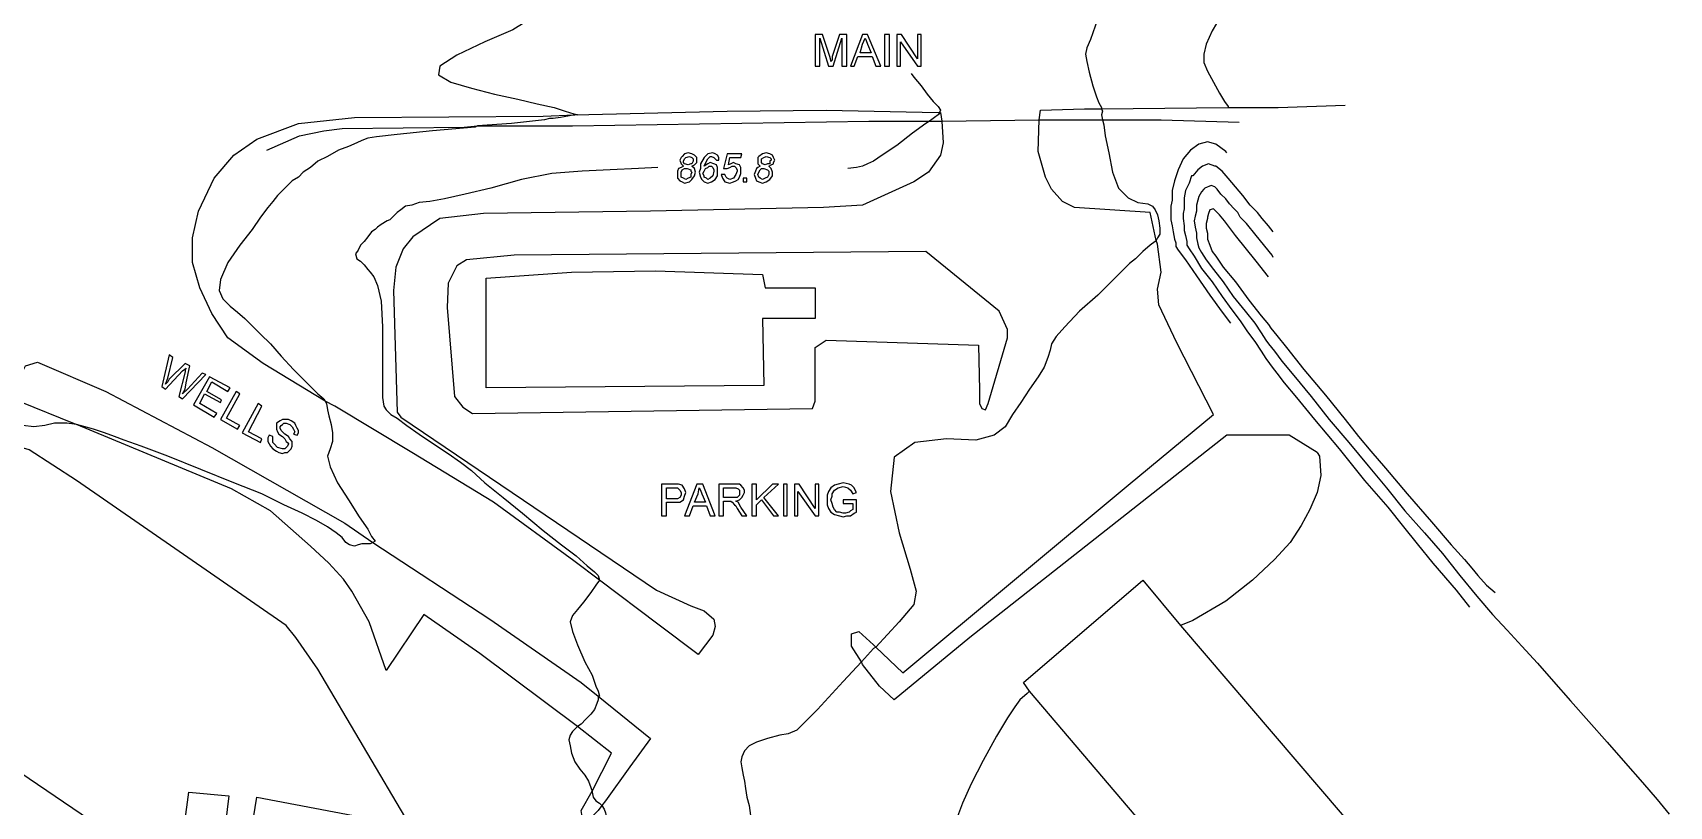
# Model space of a CAD drawing. Header units: feet. Extents: x -3749 to 15459, y 505 to 24761.
# Drawn here: x 9983 to 15355, y 13895 to 16435 of the extents above; entities that cross this region are included whole.
import ezdxf

# ---------------------------------------------------------------- set-up
doc = ezdxf.new("R2010")
doc.units = ezdxf.units.FT
for name, color, linetype in [('Buildings', 2, 'CONTINUOUS'), ('Streets', 4, 'CONTINUOUS'), ('Topo Lines', 6, 'CONTINUOUS')]:
    doc.layers.add(name, color=color, linetype=linetype)

msp = doc.modelspace()

# ---------------------------------------------------------------- linework, layer by layer
at = {"layer": 'Buildings'}
for points in [[(12551.2, 16324.9), (12567.2, 16324.9), (12567.2, 16416.9), (12595.2, 16324.9), (12611.2, 16324.9), (12639.2, 16416.9), (12639.2, 16324.9), (12655.2, 16324.9), (12655.2, 16428.9), (12631.2, 16428.9), (12607.2, 16356.9), (12607.2, 16344.9), (12603.2, 16340.9), (12603.2, 16344.9), (12599.2, 16356.9), (12575.2, 16428.9), (12551.2, 16428.9), (12551.2, 16324.9)], [(12667.2, 16324.9), (12679.2, 16324.9), (12691.2, 16356.9), (12739.2, 16356.9), (12751.2, 16324.9), (12767.2, 16324.9), (12723.2, 16428.9), (12707.2, 16428.9), (12667.2, 16324.9)], [(12699.2, 16368.9), (12707.2, 16396.9), (12715.2, 16416.9), (12719.2, 16408.9), (12723.2, 16396.9), (12735.2, 16368.9), (12699.2, 16368.9)], [(12779.2, 16324.9), (12795.2, 16324.9), (12795.2, 16428.9), (12779.2, 16428.9), (12779.2, 16324.9)], [(12819.2, 16324.9), (12831.2, 16324.9), (12831.2, 16404.9), (12887.2, 16324.9), (12899.2, 16324.9), (12899.2, 16428.9), (12887.2, 16428.9), (12887.2, 16348.9), (12835.2, 16428.9), (12819.2, 16428.9), (12819.2, 16324.9)], [(12119.2, 15996.9), (12111.2, 15992.9), (12103.2, 15988.9), (12099.2, 15980.9), (12099.2, 15968.9), (12099.2, 15956.9), (12107.2, 15948.9), (12115.2, 15944.9), (12123.2, 15940.9), (12139.2, 15944.9), (12147.2, 15952.9), (12155.2, 15964.9), (12159.2, 15976.9), (12155.2, 15988.9), (12147.2, 15996.9), (12155.2, 16000.9), (12159.2, 16004.9), (12163.2, 16008.9), (12163.2, 16016.9), (12163.2, 16024.9), (12155.2, 16032.9), (12147.2, 16036.9), (12135.2, 16040.9), (12123.2, 16036.9), (12115.2, 16028.9), (12111.2, 16024.9), (12107.2, 16016.9), (12111.2, 16004.9), (12119.2, 15996.9)], [(12119.2, 16012.9), (12123.2, 16020.9), (12127.2, 16024.9), (12139.2, 16028.9), (12147.2, 16024.9), (12151.2, 16020.9), (12151.2, 16016.9), (12151.2, 16012.9), (12147.2, 16004.9), (12143.2, 16004.9), (12135.2, 16000.9), (12123.2, 16004.9), (12119.2, 16008.9), (12119.2, 16012.9)], [(12187.2, 15996.9), (12195.2, 16012.9), (12199.2, 16020.9), (12203.2, 16024.9), (12207.2, 16028.9), (12211.2, 16028.9), (12219.2, 16024.9), (12227.2, 16016.9), (12235.2, 16016.9), (12235.2, 16024.9), (12231.2, 16032.9), (12223.2, 16036.9), (12215.2, 16040.9), (12199.2, 16036.9), (12187.2, 16024.9), (12175.2, 16004.9), (12175.2, 15988.9), (12171.2, 15976.9), (12175.2, 15960.9), (12179.2, 15952.9), (12187.2, 15944.9), (12199.2, 15940.9), (12211.2, 15944.9), (12223.2, 15952.9), (12231.2, 15964.9), (12231.2, 15980.9), (12231.2, 15992.9), (12227.2, 16000.9), (12219.2, 16004.9), (12207.2, 16008.9), (12199.2, 16004.9), (12187.2, 15996.9)], [(12243.2, 15968.9), (12247.2, 15956.9), (12255.2, 15944.9), (12271.2, 15940.9), (12283.2, 15944.9), (12291.2, 15948.9), (12299.2, 15952.9), (12303.2, 15960.9), (12307.2, 15972.9), (12307.2, 15980.9), (12307.2, 15992.9), (12303.2, 16000.9), (12291.2, 16004.9), (12283.2, 16008.9), (12275.2, 16004.9), (12267.2, 16000.9), (12271.2, 16024.9), (12307.2, 16024.9), (12311.2, 16036.9), (12263.2, 16036.9), (12251.2, 15988.9), (12263.2, 15988.9), (12271.2, 15992.9), (12279.2, 15996.9), (12287.2, 15996.9), (12291.2, 15992.9), (12295.2, 15984.9), (12295.2, 15980.9), (12291.2, 15968.9), (12283.2, 15956.9), (12271.2, 15952.9), (12263.2, 15956.9), (12259.2, 15960.9), (12255.2, 15968.9), (12243.2, 15968.9)], [(12371.2, 15996.9), (12363.2, 15992.9), (12359.2, 15988.9), (12355.2, 15980.9), (12351.2, 15968.9), (12355.2, 15956.9), (12359.2, 15948.9), (12367.2, 15944.9), (12379.2, 15940.9), (12391.2, 15944.9), (12403.2, 15952.9), (12411.2, 15964.9), (12411.2, 15976.9), (12407.2, 15988.9), (12399.2, 15996.9), (12407.2, 16000.9), (12415.2, 16004.9), (12415.2, 16008.9), (12419.2, 16016.9), (12415.2, 16024.9), (12411.2, 16032.9), (12403.2, 16036.9), (12391.2, 16040.9), (12379.2, 16036.9), (12367.2, 16028.9), (12363.2, 16024.9), (12363.2, 16016.9), (12363.2, 16004.9), (12371.2, 15996.9)], [(12375.2, 16012.9), (12375.2, 16020.9), (12383.2, 16024.9), (12391.2, 16028.9), (12403.2, 16024.9), (12407.2, 16020.9), (12407.2, 16016.9), (12403.2, 16012.9), (12403.2, 16004.9), (12395.2, 16004.9), (12387.2, 16000.9), (12379.2, 16004.9), (12375.2, 16008.9), (12375.2, 16012.9)], [(12111.2, 15968.9), (12111.2, 15976.9), (12115.2, 15984.9), (12123.2, 15988.9), (12131.2, 15988.9), (12143.2, 15984.9), (12143.2, 15980.9), (12147.2, 15976.9), (12143.2, 15968.9), (12143.2, 15960.9), (12135.2, 15956.9), (12127.2, 15952.9), (12119.2, 15956.9), (12111.2, 15960.9), (12111.2, 15968.9)], [(12183.2, 15972.9), (12187.2, 15980.9), (12191.2, 15988.9), (12199.2, 15992.9), (12203.2, 15996.9), (12211.2, 15996.9), (12215.2, 15992.9), (12219.2, 15984.9), (12219.2, 15980.9), (12215.2, 15964.9), (12207.2, 15956.9), (12199.2, 15952.9), (12195.2, 15956.9), (12187.2, 15960.9), (12187.2, 15964.9), (12183.2, 15972.9)], [(12315.2, 15944.9), (12327.2, 15944.9), (12327.2, 15956.9), (12315.2, 15956.9), (12315.2, 15944.9)], [(12363.2, 15968.9), (12367.2, 15976.9), (12371.2, 15984.9), (12375.2, 15988.9), (12383.2, 15988.9), (12395.2, 15984.9), (12399.2, 15980.9), (12399.2, 15976.9), (12399.2, 15968.9), (12395.2, 15960.9), (12387.2, 15956.9), (12379.2, 15952.9), (12371.2, 15956.9), (12367.2, 15960.9), (12363.2, 15968.9)], [(12027.2, 15653), (12379.2, 15641), (12387.2, 15597), (12551.2, 15597), (12551.2, 15497), (12379.2, 15497), (12383.2, 15277), (11471.2, 15269), (11471.2, 15629), (11751.2, 15649), (12027.2, 15653)], [(10407.2, 15273), (10419.2, 15265), (10475.2, 15325), (10487.2, 15333), (10483.2, 15329), (10483.2, 15321), (10463.2, 15241), (10475.2, 15233), (10551.2, 15313), (10539.2, 15317), (10491.2, 15265), (10475.2, 15249), (10483.2, 15265), (10487.2, 15285), (10499.2, 15341), (10483.2, 15349), (10431.2, 15297), (10427.2, 15289), (10419.2, 15281), (10427.2, 15301), (10443.2, 15369), (10431.2, 15377), (10407.2, 15273)], [(10511.2, 15213), (10579.2, 15173), (10587.2, 15185), (10531.2, 15217), (10547.2, 15249), (10599.2, 15221), (10603.2, 15229), (10555.2, 15257), (10571.2, 15289), (10623.2, 15257), (10631.2, 15269), (10563.2, 15305), (10511.2, 15213)], [(10599.2, 15165), (10655.2, 15133), (10663.2, 15145), (10619.2, 15169), (10663.2, 15249), (10651.2, 15257), (10599.2, 15165)], [(10671.2, 15121), (10731.2, 15089), (10735.2, 15101), (10691.2, 15125), (10735.2, 15209), (10723.2, 15217), (10671.2, 15121)], [(10759.2, 15113), (10755.2, 15105), (10755.2, 15093), (10759.2, 15085), (10763.2, 15077), (10771.2, 15069), (10783.2, 15061), (10791.2, 15057), (10803.2, 15053), (10811.2, 15057), (10819.2, 15057), (10831.2, 15069), (10835.2, 15077), (10835.2, 15085), (10835.2, 15093), (10827.2, 15101), (10823.2, 15109), (10811.2, 15117), (10799.2, 15129), (10795.2, 15137), (10795.2, 15141), (10799.2, 15145), (10803.2, 15149), (10807.2, 15153), (10815.2, 15153), (10827.2, 15149), (10835.2, 15141), (10839.2, 15133), (10843.2, 15125), (10839.2, 15117), (10851.2, 15113), (10855.2, 15121), (10855.2, 15129), (10851.2, 15137), (10847.2, 15145), (10843.2, 15153), (10831.2, 15161), (10823.2, 15165), (10815.2, 15165), (10803.2, 15165), (10795.2, 15161), (10783.2, 15153), (10783.2, 15145), (10783.2, 15137), (10783.2, 15133), (10787.2, 15125), (10791.2, 15117), (10803.2, 15109), (10811.2, 15101), (10815.2, 15093), (10819.2, 15089), (10823.2, 15085), (10819.2, 15077), (10811.2, 15069), (10803.2, 15069), (10787.2, 15073), (10775.2, 15085), (10771.2, 15089), (10771.2, 15097), (10771.2, 15109), (10759.2, 15113)], [(12047.2, 14849), (12063.2, 14849), (12063.2, 14893), (12087.2, 14893), (12107.2, 14893), (12119.2, 14901), (12123.2, 14913), (12127.2, 14925), (12123.2, 14937), (12115.2, 14949), (12103.2, 14953), (12095.2, 14953), (12087.2, 14953), (12047.2, 14953), (12047.2, 14849)], [(12063.2, 14905), (12063.2, 14941), (12087.2, 14941), (12095.2, 14941), (12099.2, 14941), (12107.2, 14933), (12111.2, 14925), (12111.2, 14917), (12107.2, 14909), (12099.2, 14905), (12087.2, 14905), (12063.2, 14905)], [(12123.2, 14849), (12139.2, 14849), (12151.2, 14881), (12195.2, 14881), (12207.2, 14849), (12223.2, 14849), (12183.2, 14953), (12163.2, 14953), (12123.2, 14849)], [(12155.2, 14893), (12167.2, 14921), (12171.2, 14941), (12175.2, 14933), (12179.2, 14921), (12191.2, 14893), (12155.2, 14893)], [(12235.2, 14849), (12251.2, 14849), (12251.2, 14897), (12267.2, 14897), (12275.2, 14897), (12279.2, 14893), (12287.2, 14885), (12291.2, 14881), (12295.2, 14873), (12311.2, 14849), (12327.2, 14849), (12307.2, 14877), (12299.2, 14893), (12291.2, 14897), (12303.2, 14901), (12311.2, 14909), (12315.2, 14917), (12319.2, 14925), (12319.2, 14933), (12315.2, 14941), (12307.2, 14949), (12303.2, 14953), (12295.2, 14953), (12283.2, 14953), (12235.2, 14953), (12235.2, 14849)], [(12251.2, 14909), (12251.2, 14941), (12283.2, 14941), (12291.2, 14941), (12299.2, 14937), (12303.2, 14933), (12303.2, 14925), (12303.2, 14917), (12295.2, 14909), (12287.2, 14909), (12279.2, 14909), (12251.2, 14909)], [(12343.2, 14849), (12359.2, 14849), (12359.2, 14885), (12375.2, 14901), (12415.2, 14849), (12431.2, 14849), (12383.2, 14909), (12431.2, 14953), (12411.2, 14953), (12359.2, 14901), (12359.2, 14953), (12343.2, 14953), (12343.2, 14849)], [(12447.2, 14849), (12459.2, 14849), (12459.2, 14953), (12447.2, 14953), (12447.2, 14849)], [(12483.2, 14849), (12495.2, 14849), (12495.2, 14929), (12551.2, 14849), (12563.2, 14849), (12563.2, 14953), (12551.2, 14953), (12551.2, 14873), (12499.2, 14953), (12483.2, 14953), (12483.2, 14849)], [(12643.2, 14889), (12675.2, 14889), (12675.2, 14869), (12667.2, 14865), (12663.2, 14861), (12651.2, 14857), (12643.2, 14857), (12631.2, 14861), (12623.2, 14861), (12615.2, 14869), (12611.2, 14877), (12607.2, 14889), (12603.2, 14901), (12607.2, 14913), (12607.2, 14921), (12615.2, 14933), (12627.2, 14941), (12643.2, 14945), (12659.2, 14941), (12667.2, 14933), (12675.2, 14921), (12687.2, 14925), (12683.2, 14933), (12679.2, 14941), (12671.2, 14949), (12663.2, 14953), (12643.2, 14957), (12627.2, 14953), (12615.2, 14949), (12603.2, 14941), (12595.2, 14929), (12591.2, 14917), (12591.2, 14901), (12591.2, 14885), (12595.2, 14873), (12603.2, 14861), (12615.2, 14853), (12631.2, 14849), (12643.2, 14845), (12655.2, 14849), (12667.2, 14849), (12679.2, 14857), (12687.2, 14861), (12687.2, 14901), (12643.2, 14901), (12643.2, 14889)], [(13751.2, 14489), (14359.2, 13777), (14215.2, 13653), (14139.2, 13745), (14007.2, 13633), (13935.2, 13573), (13839.2, 13681), (13791.2, 13645), (13755.2, 13685), (13255.2, 14273), (13235.2, 14301), (13627.2, 14637), (13751.2, 14489)]]:
    msp.add_lwpolyline(points, dxfattribs=at)
at = {"layer": 'Streets'}
for points in [[(11763.2, 16164.9), (12263.2, 16176.9), (12587.2, 16180.9), (12955.2, 16172.9), (12959.2, 16172.9)], [(12959.2, 16172.9), (12963.2, 16172.9)], [(12963.2, 16172.9), (12967.2, 16144.9)], [(13287.2, 16148.9), (13291.2, 16180.9)], [(13291.2, 16180.9), (13435.2, 16184.9), (13491.2, 16184.9)], [(13491.2, 16184.9), (13907.2, 16188.9), (14071.2, 16188.9), (14291.2, 16196.9)], [(10943.2, 15225), (10739.2, 15349), (10623.2, 15433), (10571.2, 15513), (10531.2, 15597), (10507.2, 15681), (10507.2, 15761), (10527.2, 15849), (10579.2, 15956.9), (10643.2, 16032.9), (10719.2, 16084.9), (10855.2, 16136.9), (11039.2, 16156.9), (11659.2, 16160.9), (11763.2, 16164.9)], [(10751.2, 16048.9), (10859.2, 16096.9), (10939.2, 16112.9), (10999.2, 16120.9), (11399.2, 16124.9), (11443.2, 16128.9)], [(12967.2, 16144.9), (12971.2, 16072.9), (12963.2, 16032.9), (12923.2, 15976.9), (12875.2, 15944.9), (12707.2, 15869), (12579.2, 15861), (12011.2, 15849), (11463.2, 15841), (11319.2, 15825), (11231.2, 15765), (11199.2, 15725), (11175.2, 15665), (11167.2, 15589), (11179.2, 15189), (11191.2, 15173), (12031.2, 14605), (12143.2, 14553), (12187.2, 14537), (12219.2, 14509), (12223.2, 14485), (12215.2, 14457), (12167.2, 14393)], [(11443.2, 16128.9), (11755.2, 16128.9), (12727.2, 16144.9), (12927.2, 16144.9), (12967.2, 16144.9), (13287.2, 16148.9), (13495.2, 16148.9)], [(13671.2, 15753), (13651.2, 15845), (13403.2, 15861), (13363.2, 15881), (13327.2, 15920.9), (13307.2, 15960.9), (13283.2, 16044.9), (13287.2, 16148.9)], [(13495.2, 16148.9), (13687.2, 16148.9), (13943.2, 16140.9)], [(12751.2, 14417), (12839.2, 14333), (13579.2, 14949), (13859.2, 15181), (13739.2, 15417), (13679.2, 15541), (13675.2, 15593), (13687.2, 15649), (13675.2, 15741), (13671.2, 15753)], [(12915.2, 15717), (11563.2, 15705), (11407.2, 15689), (11375.2, 15669), (11347.2, 15613), (11343.2, 15533), (11367.2, 15241), (11395.2, 15205), (11427.2, 15185), (12543.2, 15201), (12551.2, 15225), (12551.2, 15293), (12551.2, 15361), (12551.2, 15401), (12587.2, 15425), (13087.2, 15409), (13091.2, 15261), (13091.2, 15217), (13099.2, 15201), (13111.2, 15197), (13119.2, 15217), (13183.2, 15433), (13183.2, 15461), (13155.2, 15521), (12915.2, 15717)], [(10127.2, 15149), (10115.2, 15153), (9947.2, 15221), (9931.2, 15241), (9923.2, 15269), (9959.2, 15341), (9999.2, 15353)], [(9999.2, 15353), (10223.2, 15257), (10571.2, 15073), (11007.2, 14825), (11099.2, 14761)], [(11843.2, 14637), (11759.2, 14701), (11495.2, 14893), (11227.2, 15057), (10975.2, 15209), (10943.2, 15225)], [(9411.2, 14585), (9683.2, 14181), (10343.2, 13733), (10467.2, 13729), (10495.2, 13941), (10627.2, 13929), (10599.2, 13705), (10683.2, 13701), (10719.2, 13925), (11163.2, 13841), (11131.2, 13613), (11183.2, 13609), (11219.2, 13837), (10919.2, 14345), (10847.2, 14449), (10815.2, 14489), (10127.2, 14965), (9971.2, 15065), (9779.2, 15121), (9915.2, 15001), (9779.2, 14797)], [(11771.2, 14157), (11451.2, 14397), (11267.2, 14525), (11143.2, 14341), (11087.2, 14501), (11031.2, 14601), (11003.2, 14641), (10955.2, 14693), (10895.2, 14749), (10763.2, 14865), (10635.2, 14937), (10127.2, 15149)], [(14199.2, 15057), (14107.2, 15113), (13903.2, 15113), (13059.2, 14449), (12811.2, 14245), (12763.2, 14289), (12707.2, 14361), (12703.2, 14369)], [(11099.2, 14761), (11483.2, 14509), (11783.2, 14301), (11839.2, 14257)], [(12167.2, 14393), (12035.2, 14493), (11843.2, 14637)], [(12703.2, 14369), (12671.2, 14421), (12671.2, 14461), (12695.2, 14469), (12743.2, 14425), (12751.2, 14417)], [(11839.2, 14257), (12011.2, 14117)], [(11819.2, 13945), (11883.2, 14069), (11771.2, 14157)], [(12011.2, 14117), (11943.2, 14025), (11863.2, 13913), (11851.2, 13897)], [(11851.2, 13897), (11839.2, 13881), (11823.2, 13865), (11803.2, 13857), (11787.2, 13861), (11783.2, 13881), (11819.2, 13945)]]:
    msp.add_lwpolyline(points, dxfattribs=at)
at = {"layer": 'Topo Lines'}
for points in [[(13619.2, 16972.9), (13603.2, 16948.9), (13579.2, 16892.9), (13563.2, 16824.9), (13547.2, 16760.9), (13535.2, 16700.9), (13527.2, 16648.9), (13519.2, 16608.9), (13515.2, 16588.9), (13511.2, 16572.9), (13503.2, 16548.9), (13487.2, 16508.9), (13471.2, 16456.9), (13455.2, 16412.9), (13443.2, 16384.9), (13439.2, 16364.9), (13443.2, 16340.9), (13451.2, 16304.9), (13463.2, 16260.9), (13475.2, 16224.9), (13483.2, 16204.9), (13491.2, 16188.9), (13491.2, 16184.9)], [(11731.2, 16576.9), (11731.2, 16572.9), (11715.2, 16556.9), (11683.2, 16528.9), (11631.2, 16488.9), (11559.2, 16444.9), (11467.2, 16404.9), (11375.2, 16360.9), (11319.2, 16324.9), (11315.2, 16296.9), (11355.2, 16272.9), (11423.2, 16252.9), (11499.2, 16232.9), (11575.2, 16216.9), (11639.2, 16200.9), (11695.2, 16188.9), (11731.2, 16176.9), (11759.2, 16168.9), (11771.2, 16164.9), (11763.2, 16164.9)], [(13943.2, 16588.9), (13939.2, 16580.9), (13923.2, 16556.9), (13907.2, 16528.9), (13883.2, 16488.9), (13855.2, 16440.9), (13835.2, 16396.9), (13827.2, 16364.9), (13827.2, 16336.9), (13839.2, 16308.9)], [(12867.2, 16300.9), (12875.2, 16288.9), (12899.2, 16260.9), (12919.2, 16232.9), (12939.2, 16208.9), (12955.2, 16192.9), (12963.2, 16180.9), (12959.2, 16172.9)], [(13839.2, 16308.9), (13859.2, 16272.9), (13879.2, 16236.9), (13895.2, 16208.9), (13907.2, 16192.9), (13907.2, 16188.9)], [(12959.2, 16172.9), (12959.2, 16168.9), (12939.2, 16152.9), (12927.2, 16144.9)], [(13491.2, 16184.9), (13495.2, 16176.9), (13491.2, 16164.9), (13495.2, 16148.9)], [(11443.2, 16128.9), (11435.2, 16124.9), (11295.2, 16112.9), (11179.2, 16100.9), (11111.2, 16092.9), (11083.2, 16088.9), (11063.2, 16080.9), (11047.2, 16072.9), (11019.2, 16060.9), (10987.2, 16048.9), (10951.2, 16028.9), (10919.2, 16012.9), (10895.2, 15992.9), (10871.2, 15976.9), (10855.2, 15960.9), (10835.2, 15948.9), (10819.2, 15932.9), (10803.2, 15916.9), (10787.2, 15901), (10771.2, 15881), (10755.2, 15861), (10731.2, 15829), (10703.2, 15789), (10663.2, 15737), (10623.2, 15681), (10599.2, 15625), (10595.2, 15589), (10607.2, 15561), (10631.2, 15537), (10655.2, 15517), (10679.2, 15497), (10703.2, 15473)], [(11763.2, 16164.9), (11739.2, 16160.9), (11715.2, 16156.9), (11691.2, 16152.9), (11679.2, 16152.9), (11663.2, 16148.9), (11623.2, 16144.9), (11555.2, 16136.9), (11443.2, 16128.9)], [(12927.2, 16144.9), (12915.2, 16136.9), (12871.2, 16104.9), (12819.2, 16064.9), (12771.2, 16032.9), (12743.2, 16012.9), (12723.2, 16004.9), (12707.2, 15996.9), (12687.2, 15992.9), (12659.2, 15988.9)], [(13495.2, 16148.9), (13499.2, 16132.9), (13503.2, 16096.9), (13515.2, 16040.9), (13527.2, 15976.9), (13547.2, 15924.9), (13579.2, 15893), (13611.2, 15877), (13643.2, 15873), (13659.2, 15865), (13667.2, 15853)], [(13903.2, 16040.9), (13899.2, 16044.9), (13867.2, 16068.9), (13839.2, 16076.9), (13811.2, 16068.9), (13783.2, 16048.9), (13759.2, 16020.9), (13743.2, 15984.9), (13731.2, 15948.9), (13723.2, 15916.9), (13723.2, 15885), (13719.2, 15865), (13719.2, 15853), (13719.2, 15837), (13719.2, 15821), (13723.2, 15801), (13727.2, 15781), (13731.2, 15757), (13735.2, 15745), (13735.2, 15733), (13743.2, 15721), (13767.2, 15689), (13803.2, 15637), (13847.2, 15573), (13887.2, 15517), (13915.2, 15481)], [(12035.2, 15992.9), (11971.2, 15988.9), (11879.2, 15984.9), (11787.2, 15980.9), (11687.2, 15972.9), (11587.2, 15952.9), (11487.2, 15924.9), (11403.2, 15905), (11335.2, 15889), (11287.2, 15881), (11251.2, 15877), (11227.2, 15869), (11207.2, 15865), (11191.2, 15853), (11179.2, 15845), (11167.2, 15833), (11155.2, 15821), (11147.2, 15817), (11127.2, 15805), (11115.2, 15797), (11107.2, 15789), (11095.2, 15781), (11083.2, 15765), (11071.2, 15749), (11059.2, 15737), (11051.2, 15721), (11043.2, 15709), (11047.2, 15693), (11059.2, 15685), (11071.2, 15673), (11083.2, 15657), (11091.2, 15649), (11103.2, 15633), (11115.2, 15605), (11127.2, 15553), (11131.2, 15469), (11131.2, 15373), (11131.2, 15289), (11131.2, 15237), (11135.2, 15209)], [(13787.2, 15964.9), (13779.2, 15940.9), (13767.2, 15916.9), (13763.2, 15893), (13763.2, 15873), (13763.2, 15857), (13759.2, 15841), (13759.2, 15825), (13763.2, 15801), (13763.2, 15785), (13767.2, 15769), (13771.2, 15749), (13771.2, 15737), (13779.2, 15725), (13795.2, 15701), (13819.2, 15661), (13855.2, 15617), (13887.2, 15569), (13919.2, 15525), (13947.2, 15489), (13971.2, 15453), (13995.2, 15421), (14015.2, 15389), (14031.2, 15365), (14043.2, 15349), (14051.2, 15337), (14067.2, 15317), (14091.2, 15285), (14131.2, 15237), (14191.2, 15165), (14271.2, 15069), (14355.2, 14965), (14431.2, 14877), (14483.2, 14813), (14527.2, 14757), (14579.2, 14693), (14655.2, 14605), (14699.2, 14549)], [(14055.2, 15781), (14039.2, 15801), (14019.2, 15825), (14003.2, 15845), (13979.2, 15869), (13955.2, 15901), (13931.2, 15928.9), (13907.2, 15956.9), (13887.2, 15980.9), (13867.2, 15996.9), (13863.2, 15996.9), (13843.2, 16004.9), (13823.2, 15996.9), (13807.2, 15984.9), (13791.2, 15964.9), (13787.2, 15964.9)], [(13831.2, 15924.9), (13827.2, 15920.9), (13819.2, 15913), (13811.2, 15897), (13807.2, 15885), (13803.2, 15869), (13803.2, 15853)], [(14055.2, 15697), (14051.2, 15705), (13999.2, 15769), (13967.2, 15809), (13947.2, 15829), (13939.2, 15845), (13927.2, 15857), (13911.2, 15873), (13899.2, 15889), (13883.2, 15905), (13871.2, 15920.9), (13863.2, 15928.9), (13851.2, 15932.9), (13831.2, 15924.9)], [(13667.2, 15853), (13675.2, 15837), (13679.2, 15817), (13683.2, 15793), (13683.2, 15773), (13675.2, 15761), (13671.2, 15753)], [(13803.2, 15853), (13803.2, 15849), (13799.2, 15833), (13795.2, 15817), (13799.2, 15797), (13803.2, 15777), (13803.2, 15761), (13807.2, 15741), (13811.2, 15729), (13819.2, 15713), (13835.2, 15689), (13859.2, 15657), (13891.2, 15617), (13923.2, 15569), (13963.2, 15521), (13995.2, 15481), (14015.2, 15449), (14031.2, 15425), (14039.2, 15413), (14059.2, 15389), (14083.2, 15357), (14123.2, 15309), (14179.2, 15241), (14239.2, 15165), (14303.2, 15089), (14367.2, 15013), (14427.2, 14941), (14487.2, 14865), (14551.2, 14793), (14611.2, 14725), (14667.2, 14653), (14723.2, 14585), (14775.2, 14525), (14823.2, 14473), (14871.2, 14421), (14923.2, 14365), (14975.2, 14305), (15031.2, 14241), (15091.2, 14173), (15151.2, 14105), (15211.2, 14037), (15267.2, 13973), (15315.2, 13917), (15355.2, 13869)], [(14039.2, 15633), (13999.2, 15685), (13931.2, 15769), (13895.2, 15817), (13879.2, 15837), (13867.2, 15849), (13859.2, 15857), (13847.2, 15853), (13843.2, 15841), (13839.2, 15829), (13839.2, 15825)], [(13839.2, 15825), (13835.2, 15809), (13835.2, 15797), (13835.2, 15793)], [(13671.2, 15753), (13667.2, 15749), (13651.2, 15737), (13627.2, 15717), (13603.2, 15693), (13583.2, 15677), (13571.2, 15665), (13555.2, 15649), (13527.2, 15621), (13479.2, 15573), (13419.2, 15521), (13371.2, 15469), (13343.2, 15437), (13327.2, 15413), (13323.2, 15393), (13315.2, 15369), (13303.2, 15337), (13283.2, 15305), (13255.2, 15265), (13227.2, 15221), (13199.2, 15181), (13175.2, 15141), (13139.2, 15113), (13079.2, 15097), (12983.2, 15101), (12879.2, 15089), (12811.2, 15041), (12799.2, 14929), (12827.2, 14793), (12863.2, 14673), (12883.2, 14601), (12875.2, 14557), (12827.2, 14501), (12751.2, 14417)], [(13835.2, 15793), (13839.2, 15777), (13839.2, 15757), (13847.2, 15737), (13855.2, 15717), (13867.2, 15701), (13891.2, 15665), (13931.2, 15617), (13975.2, 15557), (14015.2, 15505), (14039.2, 15477), (14047.2, 15465), (14067.2, 15441), (14099.2, 15401), (14155.2, 15329), (14227.2, 15245), (14291.2, 15165), (14335.2, 15109), (14375.2, 15061), (14423.2, 15005), (14495.2, 14921), (14575.2, 14829), (14639.2, 14753), (14683.2, 14705), (14707.2, 14677), (14727.2, 14653), (14755.2, 14621), (14783.2, 14597), (14783.2, 14597)], [(10703.2, 15473), (10731.2, 15445), (10763.2, 15413), (10799.2, 15373), (10839.2, 15329), (10883.2, 15285), (10919.2, 15249), (10939.2, 15233), (10943.2, 15225)], [(10943.2, 15225), (10947.2, 15217), (10951.2, 15197), (10955.2, 15177), (10963.2, 15149), (10967.2, 15121), (10967.2, 15093), (10959.2, 15069), (10951.2, 15045), (10959.2, 15009), (10983.2, 14957), (11019.2, 14901), (11055.2, 14845), (11083.2, 14805), (11095.2, 14781), (11107.2, 14765), (11099.2, 14761)], [(11135.2, 15209), (11143.2, 15197), (11159.2, 15181), (11179.2, 15169), (11211.2, 15145), (11251.2, 15117), (11299.2, 15085), (11347.2, 15053), (11387.2, 15025), (11423.2, 14997), (11467.2, 14957), (11527.2, 14909), (11591.2, 14857), (11659.2, 14801), (11719.2, 14753), (11767.2, 14717), (11803.2, 14685), (11827.2, 14665), (11839.2, 14653), (11843.2, 14637)], [(10127.2, 15149), (10095.2, 15153), (10055.2, 15153), (10023.2, 15145), (9987.2, 15141), (9951.2, 15145)], [(11099.2, 14761), (11091.2, 14757), (11079.2, 14757), (11063.2, 14757), (11051.2, 14753), (11039.2, 14749), (11023.2, 14753), (11011.2, 14761), (10999.2, 14777), (10979.2, 14793), (10951.2, 14813), (10915.2, 14833), (10867.2, 14857), (10807.2, 14885), (10735.2, 14921), (10643.2, 14957), (10535.2, 15001), (10427.2, 15045), (10339.2, 15077), (10283.2, 15097), (10251.2, 15109), (10219.2, 15121), (10183.2, 15133), (10139.2, 15145), (10127.2, 15149)], [(14199.2, 15057), (14207.2, 15045), (14211.2, 14981), (14199.2, 14925), (14175.2, 14869), (14147.2, 14817), (14111.2, 14761), (14059.2, 14705), (13987.2, 14637), (13899.2, 14569), (13791.2, 14505), (13751.2, 14489)], [(11843.2, 14637), (11831.2, 14621), (11815.2, 14597), (11791.2, 14565), (11771.2, 14541), (11755.2, 14521), (11747.2, 14501), (11755.2, 14469), (11771.2, 14425), (11795.2, 14369), (11819.2, 14325), (11831.2, 14289), (11839.2, 14273), (11843.2, 14257), (11839.2, 14257)], [(12751.2, 14417), (12743.2, 14413), (12703.2, 14369)], [(12703.2, 14369), (12643.2, 14305), (12559.2, 14213), (12511.2, 14165), (12491.2, 14145), (12463.2, 14133), (12435.2, 14129), (12395.2, 14117), (12359.2, 14105), (12335.2, 14093), (12319.2, 14077), (12311.2, 14057), (12307.2, 14041), (12311.2, 14021), (12315.2, 13997), (12319.2, 13977), (12323.2, 13953), (12327.2, 13925), (12335.2, 13897), (12339.2, 13865), (12343.2, 13845), (12347.2, 13829), (12343.2, 13829)], [(11839.2, 14257), (11839.2, 14245), (11835.2, 14233), (11827.2, 14213), (11815.2, 14197), (11799.2, 14181), (11783.2, 14165), (11771.2, 14157)], [(13255.2, 14273), (13247.2, 14265), (13223.2, 14245), (13207.2, 14221), (13183.2, 14185), (13147.2, 14125), (13103.2, 14045), (13063.2, 13969), (13035.2, 13905), (13015.2, 13853), (13003.2, 13809), (12991.2, 13769), (12983.2, 13761)], [(11771.2, 14157), (11767.2, 14153), (11755.2, 14141), (11747.2, 14129), (11743.2, 14113), (11747.2, 14093), (11751.2, 14069), (11763.2, 14041), (11779.2, 14017), (11795.2, 13997), (11807.2, 13977), (11815.2, 13957), (11819.2, 13945)], [(11819.2, 13945), (11819.2, 13941), (11823.2, 13925), (11831.2, 13913), (11843.2, 13905), (11851.2, 13897)], [(11851.2, 13897), (11859.2, 13885), (11863.2, 13873), (11867.2, 13853), (11867.2, 13841), (11851.2, 13833), (11839.2, 13817), (11831.2, 13797), (11827.2, 13781), (11815.2, 13765), (11795.2, 13733), (11763.2, 13681), (11715.2, 13609), (11647.2, 13521), (11575.2, 13433), (11519.2, 13357), (11483.2, 13317), (11463.2, 13293), (11447.2, 13265), (11423.2, 13221), (11379.2, 13169), (11315.2, 13117), (11223.2, 13077), (11211.2, 13073)]]:
    msp.add_lwpolyline(points, dxfattribs=at)

doc.saveas('drawing.dxf')
